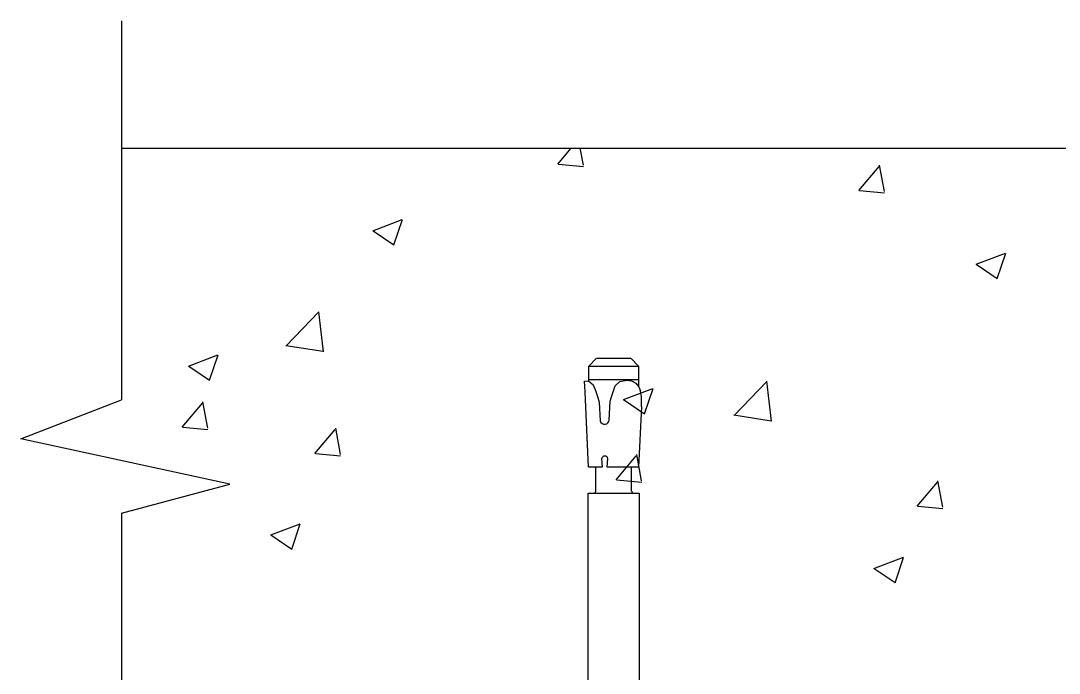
# Model space of a CAD drawing. Header units: millimetres. Extents: x -633009578 to 5705885, y -633235091 to 2571734.
# Drawn here: x 2461787 to 2464876, y 2005220 to 2007162 of the extents above; entities that cross this region are included whole.
import ezdxf

# ---------------------------------------------------------------- set-up
doc = ezdxf.new("R2010")
doc.units = ezdxf.units.MM
doc.header["$LTSCALE"] = 1000
doc.header["$MEASUREMENT"] = 0
doc.layers.get('0').update_dxf_attribs({"color": 9})
doc.layers.add('E-WIRE-系统', color=3, linetype='Continuous')

# ---------------------------------------------------------------- blocks, each defined once
blk = doc.blocks.new('G$CF4FACE3C')
at = {"layer": 'E-WIRE-系统', "color": 4}
for p, q in [((-2746.9, 9321.5), (6767.6, 9321.5)), ((-1573.4, 9278.3), (-1537.1, 9321.5)), ((-1504.6, 9275.9), (-1513, 9321.5)), ((-1572, 9278.2), (-1504.5, 9272.3)), ((-763.6, 9207.4), (-709.2, 9272.3)), ((-694.9, 9205.1), (-707.9, 9275.8)), ((-762.2, 9207.4), (-694.8, 9201.5)), ((-2070.8, 9099.5), (-1991.8, 9129.9)), ((-2014.1, 9061.4), (-1991.3, 9129.6)), ((-2070.3, 9099.5), (-2014.1, 9061.6)), ((-448.4, 9009.1), (-369.4, 9039.4)), ((-391.8, 8971), (-368.9, 9039.2)), ((-447.9, 9009.1), (-391.7, 8971.2)), ((-2304.1, 8789.4), (-2216.2, 8881)), ((-2203.8, 8774), (-2216.3, 8881.2)), ((-2304.4, 8790.6), (-2204, 8775)), ((-2566.6, 8735.4), (-2487.6, 8765.8)), ((-2510, 8697.3), (-2487.1, 8765.5)), ((-2566.1, 8735.4), (-2509.9, 8697.5)), ((-1099.3, 8602.5), (-1011.4, 8694.1)), ((-999, 8587.1), (-1011.5, 8694.3)), ((-1397, 8645), (-1317.9, 8675.3)), ((-1340.3, 8606.9), (-1317.4, 8675.1)), ((-2583.5, 8570.8), (-2529, 8635.6)), ((-2514.7, 8568.4), (-2527.7, 8639.2)), ((-1396.4, 8645), (-1340.3, 8607.1)), ((-1099.6, 8603.7), (-999.2, 8588.1)), ((-2582, 8570.8), (-2514.6, 8564.9)), ((-2226.5, 8499.9), (-2172, 8564.8)), ((-2157.7, 8497.6), (-2170.7, 8568.4)), ((-2225, 8499.9), (-2157.6, 8494)), ((-1416.7, 8429.1), (-1362.3, 8494)), ((-1348, 8426.8), (-1361, 8497.5)), ((-1415.3, 8429.1), (-1347.8, 8423.2)), ((-607, 8358.3), (-552.6, 8423.1)), ((-538.2, 8355.9), (-551.3, 8426.7)), ((-605.6, 8358.2), (-538.1, 8352.3)), ((-2345.5, 8280.9), (-2266.4, 8311.2)), ((-2288.8, 8242.8), (-2265.9, 8311)), ((-2344.9, 8280.9), (-2288.8, 8243)), ((-723.1, 8190.5), (-644.1, 8220.8)), ((-666.4, 8152.3), (-643.6, 8220.6)), ((-722.6, 8190.5), (-666.4, 8152.6))]:
    blk.add_line(p, q, dxfattribs=at)
at = {"layer": 'E-WIRE-系统'}
for p, q in [((-1470, 8755.5), (-1490.1, 8735.4)), ((-1377.2, 8755.5), (-1469, 8755.5)), ((-1376.2, 8755.5), (-1356.1, 8735.4)), ((-1490.1, 8695.1), (-1490.1, 8735.4)), ((-1490.1, 8735.4), (-1356.1, 8735.4)), ((-1356.1, 8735.4), (-1356.1, 8680.7)), ((-1501.5, 8694.9), (-1490.6, 8695.4)), ((-1500.2, 8666.1), (-1501.5, 8694.9)), ((-1490.6, 8695.4), (-1478.7, 8684.7)), ((-1356.1, 8698.1), (-1490.1, 8698.1)), ((-1418.9, 8682.4), (-1407, 8693.6)), ((-1407, 8693.6), (-1387.7, 8697.1)), ((-1387.7, 8697.1), (-1375, 8695.6)), ((-1375, 8695.6), (-1363.7, 8689.6)), ((-1363.7, 8689.6), (-1355.4, 8679.6)), ((-1496.4, 8584.7), (-1500.2, 8666.1)), ((-1478.7, 8684.7), (-1472, 8669.6)), ((-1472, 8669.6), (-1467.1, 8653.5)), ((-1429, 8652.3), (-1425.8, 8663.6)), ((-1425.8, 8663.6), (-1418.9, 8682.4)), ((-1355.4, 8679.6), (-1351.1, 8667.9)), ((-1467.1, 8653.5), (-1462.2, 8638)), ((-1462.2, 8638), (-1459.6, 8587.6)), ((-1434.9, 8590.1), (-1432.2, 8641.3)), ((-1432.2, 8641.3), (-1429, 8652.3)), ((-1348.1, 8626.3), (-1356.6, 8463.7)), ((-1490.8, 8463.7), (-1496.4, 8584.7)), ((-1454.3, 8463.7), (-1490.6, 8463.7)), ((-1471.4, 8398.4), (-1471.4, 8463.7)), ((-1455.5, 8486.2), (-1454.3, 8463.7)), ((-1440.3, 8463.7), (-1439.1, 8486.2)), ((-1356.6, 8463.7), (-1440.3, 8463.7)), ((-1374.8, 8398.4), (-1374.8, 8463.7)), ((-1491.9, 7702.2), (-1491.9, 8393.2)), ((-1491.9, 8393.2), (-1354.3, 8393.2)), ((-1354.3, 8393.2), (-1354.3, 7702.2))]:
    blk.add_line(p, q, dxfattribs=at)
at = {"layer": 'E-WIRE-系统', "color": 4}
for points in [[(-2746.9, 9664.4), (-2746.9, 8644.4)], [(-3017.7, 8539.6), (-2746.9, 8644.4)], [(-2455.6, 8417.7), (-3017.7, 8539.6)], [(-2746.9, 8339.7), (-2455.6, 8417.7)], [(-2746.9, 8339.7), (-2746.9, 7359.3)]]:
    blk.add_lwpolyline(points, dxfattribs=at)
at = {"layer": 'E-WIRE-系统'}
for centre, radius, start, end in [((-1515.5, 8635), 167.6, 357, 11.2993), ((-1447.5, 8591.4), 12.7, 197.8518, 353.8748), ((-1447.3, 8484.9), 8.29, 8.5979, 171.4021), ((-1476.6, 8398.4), 5.14, 270, 0), ((-1369.6, 8398.4), 5.14, 180, 270)]:
    blk.add_arc(centre, radius, start, end, dxfattribs=at)

msp = doc.modelspace()

# ---------------------------------------------------------------- block references
at = {"xscale": 1.10592, "yscale": 1.10592, "zscale": 1.10592}
msp.add_blockref('G$CF4FACE3C', (2465124.5, 1996473.9, -46.1), dxfattribs=at)

doc.saveas('drawing.dxf')
